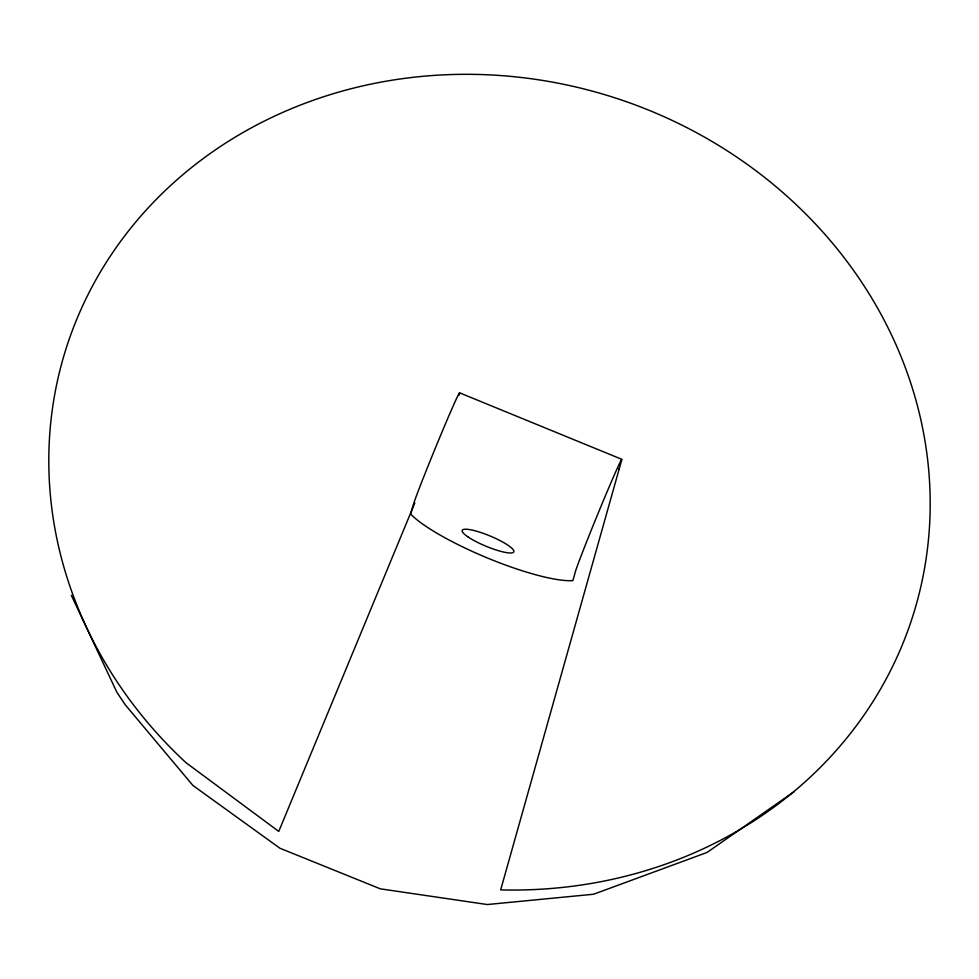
<?xml version="1.0" encoding="UTF-8"?>
<svg xmlns="http://www.w3.org/2000/svg" width="979" height="979" viewBox="0 0 979 979"><rect width="100%" height="100%" fill="white"/><g stroke="black" fill="none" stroke-linecap="round" stroke-linejoin="round"><path stroke-width="1.47" d="M414.839 502.9L278.758 831.428L185.875 762.58A443.989 404.278 17.1 0 1 259.557 123.501A443.989 404.278 17.1 0 1 912.147 387.439A443.989 404.278 17.1 0 1 500.673 889.899L621.224 461.733A61.616 1.432 -67.7 0 0 603.725 499.779A61.616 1.432 -67.7 0 0 575.628 570.879L572.899 580.596A95.232 18.809 22.6 0 1 488.643 558.483A95.232 18.809 22.6 0 1 410.654 514.11L413.395 504.381A61.616 1.432 -67.7 0 1 441.48 433.281A61.616 1.432 -67.7 0 1 458.992 395.247M618.924 469.357L619.426 468.146M794.238 791.583L707.083 852.44L593.568 894.243L487.297 904.535L380.317 888.834L279.908 848.23L192.924 785.476L125.288 704.856L116.844 692.202L71.345 595.33M459.579 392.824L621.824 459.322M468.305 537.128A27.938 5.519 22.6 0 0 512.421 552.78A27.938 5.519 22.6 0 0 483.418 533.408A27.938 5.519 22.6 0 0 468.305 537.128"/></g></svg>
